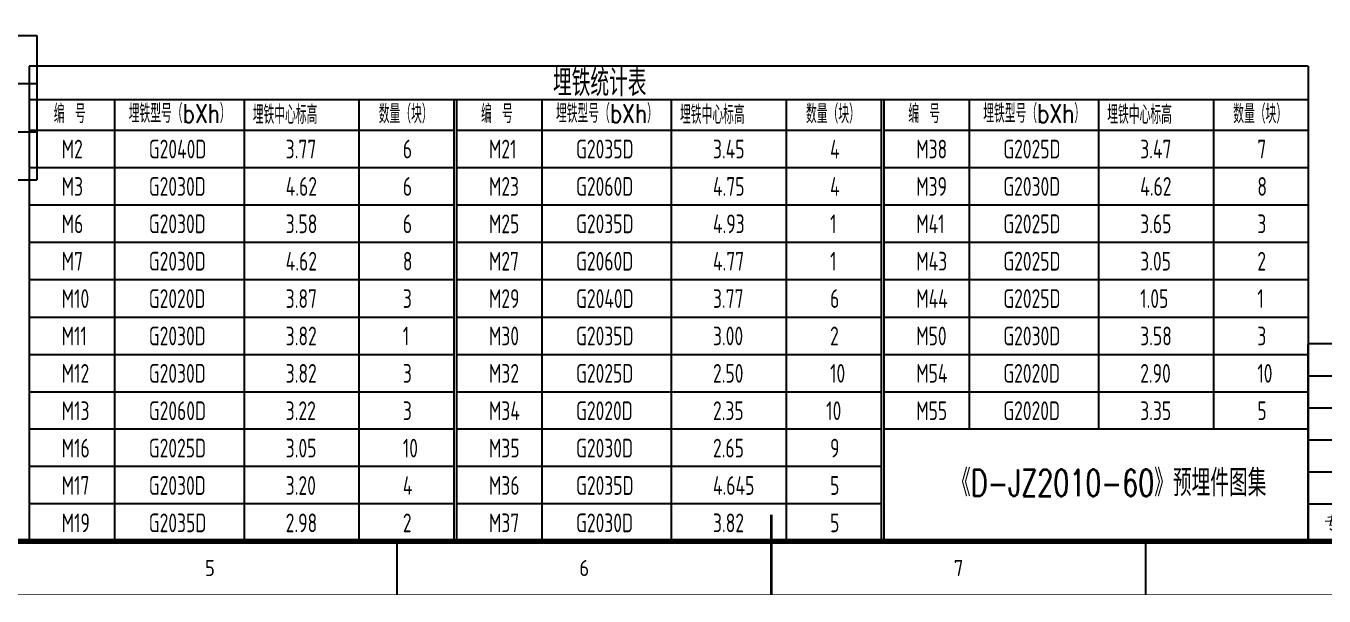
# Model space of a CAD drawing. Extents: x 93518 to 937116, y -359949 to 58022.
# Drawn here: x 712886 to 737186, y -122600 to -111924 of the extents above; entities that cross this region are included whole.
import ezdxf
from ezdxf.enums import TextEntityAlignment as Align

# ---------------------------------------------------------------- set-up
doc = ezdxf.new("R2010")
doc.units = 0
doc.header["$LTSCALE"] = 1000
doc.header["$MEASUREMENT"] = 0
doc.layers.get('0').update_dxf_attribs({"color": 8, "linetype": 'CONTINUOUS'})
for name, color, linetype in [('-人员定位标注', 4, 'CONTINUOUS'), ('HQ2', 8, 'CONTINUOUS'), ('PUB_TEXT', 8, 'CONTINUOUS'), ('埋铁', 8, 'CONTINUOUS')]:
    doc.layers.add(name, color=color, linetype=linetype)
doc.styles.add('_TCH_DIM', font='simplex.shx', dxfattribs={"bigfont": 'gbcbig.shx'})
doc.styles.add('HZ2', font='geditxt.shx', dxfattribs={"width": 0.7, "bigfont": 'hztxt1.shx'})
doc.styles.get("Standard").update_dxf_attribs({"font": 'GBENOR', "bigfont": 'GBCBIG'})

# ---------------------------------------------------------------- blocks, each defined once
blk = doc.blocks.new('GEDI_WK_A1')
at = {"color": 3}
for p, q in [((350.42, 0), (350.42, 10)), ((420.5, 0), (420.5, 10)), ((490.58, 0), (490.58, 10))]:
    blk.add_line(p, q, dxfattribs=at)
for points, const_width in [([(0, 0), (841, 0), (841, 594), (0, 594)], 0.1), ([(25, 10), (831, 10), (831, 584), (25, 584)], 1)]:
    blk.add_lwpolyline(points, close=True, dxfattribs=dict(at, const_width=const_width))
at = {"color": 3, "const_width": 0.5}
blk.add_lwpolyline([(420.5, 0), (420.5, 15)], dxfattribs=at)
at = {"color": 3}
for s, p in [('5', (315.38, 5)), ('6', (385.46, 5)), ('7', (455.54, 5))]:
    blk.add_text(s, height=3, dxfattribs=at).set_placement(p, align=Align.MIDDLE)
blk = doc.blocks.new('GEDI_HQ2_2012')
at = {"layer": 'HQ2', "color": 2}
for p, q in [((0, 37), (-65, 37)), ((-65, 0), (-65, 37)), ((-50, 0), (-50, 37)), ((-35, 0), (-35, 37)), ((-15, 0), (-15, 37)), ((0, 0), (0, 37)), ((-65, 31), (0, 31)), ((-65, 25), (0, 25)), ((-65, 19), (0, 19)), ((-65, 13), (0, 13)), ((-65, 7), (0, 7)), ((0, 0), (0, 7)), ((-65, 0), (0, 0))]:
    blk.add_line(p, q, dxfattribs=at)
at = {"layer": 'HQ2', "color": 7, "lineweight": 0}
for points in [[(-60.48, 5.59), (-60.45, 5.32), (-60.68, 4.06), (-60.94, 2.94), (-61, 3), (-59.61, 3.24), (-59.64, 3.34), (-60.33, 1.98)], [(-54.89, 5.32), (-54.83, 5.02), (-54.83, 1.71)], [(-54.16, 5.56), (-54.1, 5.29), (-54.16, 1.74)], [(-46.04, 5.53), (-46.04, 5.36), (-46.48, 3), (-46.3, 2.9), (-46.1, 2.73), (-45.92, 2.59), (-45.78, 2.42), (-45.7, 2.25)], [(-45.12, 4.88), (-45.12, 4.64), (-45.26, 3.99), (-45.4, 3.58), (-45.58, 3.21)], [(-44.71, 5.53), (-44.68, 5.32), (-44.74, 1.88)], [(-39.56, 4.64), (-39.47, 4.61), (-38.17, 4.84), (-38.25, 4.91), (-38.49, 4.57), (-38.74, 4.2), (-39.01, 3.89), (-39.3, 3.58), (-39.62, 3.27), (-39.96, 2.97), (-40.34, 2.69), (-40.4, 2.66), (-40.63, 2.52), (-40.86, 2.36)], [(-39.15, 5.7), (-39.18, 5.46), (-39.53, 4.91), (-39.73, 4.57), (-39.96, 4.26), (-40.25, 3.92), (-40.54, 3.69)], [(-28.5, 5.49), (-28.53, 5.26), (-28.76, 4.74), (-28.96, 4.33), (-29.2, 3.99)], [(-28.73, 4.81), (-27.89, 4.91)], [(-27.43, 5.49), (-27.4, 5.32), (-27.75, 4.37)], [(-27.6, 4.71), (-26.56, 4.88)], [(-22.07, 4.64), (-21.98, 4.61), (-20.68, 4.84), (-20.76, 4.91), (-20.99, 4.57), (-21.26, 4.2), (-21.52, 3.89), (-21.81, 3.58), (-22.12, 3.27), (-22.47, 2.97), (-22.85, 2.69), (-22.91, 2.66), (-23.14, 2.52), (-23.37, 2.36)], [(-21.66, 5.7), (-21.69, 5.46), (-22.04, 4.91), (-22.24, 4.57), (-22.47, 4.26), (-22.76, 3.92), (-23.05, 3.69)], [(-11.41, 5.19), (-11.35, 4.84), (-11.32, 4.09), (-11.29, 3.31), (-11.29, 3.21), (-11.29, 2.66), (-11.29, 1.94), (-11.29, 2.18), (-10.17, 2.39), (-9.93, 2.15), (-9.87, 2.46), (-9.87, 2.87), (-9.84, 3.65), (-9.82, 4.47), (-9.82, 5.15), (-9.79, 5.05), (-11.32, 4.81)], [(-5.62, 5.49), (-5.56, 5.29), (-5.56, 2.73)], [(-4.8, 5.7), (-4.75, 5.49), (-4.83, 2.83)], [(-4.14, 5.22), (-4.05, 4.84), (-4.05, 4.09), (-4.08, 3.27), (-4.14, 2.76), (-4.28, 2.22), (-4.46, 1.88), (-4.78, 1.37)], [(-4.05, 4.81), (-3.18, 4.98), (-3.27, 5.08), (-3.27, 4.03), (-3.27, 3.96), (-3.24, 2.42), (-3.27, 1.84), (-3.3, 1.5), (-3.33, 1.4), (-3.76, 1.84), (-3.36, 1.54)], [(-61.84, 3.75), (-58.95, 3.96), (-59.09, 3.99), (-59.26, 3.96)], [(-61.32, 4.51), (-59.5, 4.74), (-59.61, 4.74), (-59.81, 4.67)], [(-55.7, 4.3), (-55.3, 3.17), (-55.24, 2.8)], [(-53.24, 4.44), (-53.3, 3.99), (-53.67, 3.34), (-54.13, 2.66)], [(-45.7, 4.4), (-45.7, 4.26), (-45.81, 3.69), (-45.9, 3.24), (-45.95, 2.94), (-46.07, 2.69), (-46.25, 2.39), (-46.42, 2.12), (-46.62, 1.84), (-46.85, 1.57)], [(-46.82, 3.96), (-45.72, 4.09)], [(-45.29, 3), (-44.07, 3.17), (-44.22, 3.17), (-44.36, 3.11)], [(-45.17, 3.96), (-44.02, 4.06), (-44.1, 4.09), (-44.27, 4.06)], [(-39.88, 4.26), (-39.82, 4.23), (-39.5, 3.92), (-39.47, 3.75), (-39.59, 3.99)], [(-39.73, 3.04), (-39.67, 2.94), (-39.62, 2.08), (-39.59, 1.98), (-39.59, 1.37), (-39.62, 1.64), (-39.62, 1.74), (-38.19, 1.91), (-38.22, 1.91), (-38.37, 1.91), (-38.22, 3.17), (-38.17, 3.11), (-38.25, 3.07), (-39.64, 2.87)], [(-27.95, 4.37), (-27.98, 4.2), (-28.44, 3.58), (-28.47, 3.51), (-28.7, 3.21), (-29.11, 2.83), (-29.31, 2.66), (-29.51, 2.49)], [(-28.62, 2.66), (-28.47, 2.22), (-28.47, 2.01), (-28.5, 2.29)], [(-28.53, 4.78), (-28.33, 4.26)], [(-27.57, 3.27), (-28.5, 3.14)], [(-28.07, 2.94), (-27.95, 2.42), (-28.01, 2.15), (-28.01, 2.52)], [(-28.01, 4.13), (-26.85, 2.83), (-26.38, 2.83), (-26.85, 2.87), (-27.08, 3.11)], [(-27.34, 2.9), (-27.34, 2.66), (-27.69, 1.71)], [(-27.28, 4.67), (-27.02, 4.13)], [(-22.39, 4.26), (-22.33, 4.23), (-22.01, 3.92), (-21.98, 3.75), (-22.1, 3.99)], [(-22.24, 3.04), (-22.18, 2.94), (-22.12, 2.08), (-22.1, 1.98), (-22.1, 1.37), (-22.12, 1.64), (-22.12, 1.74), (-20.71, 1.91), (-20.74, 1.91), (-20.88, 1.91), (-20.74, 3.17), (-20.68, 3.11), (-20.76, 3.07), (-22.15, 2.87)], [(-11.29, 3.58), (-10.17, 3.79), (-10.28, 3.82), (-10.54, 3.69)], [(-6.17, 2.63), (-4.37, 2.9), (-4.46, 2.94), (-4.57, 2.83)], [(-6.08, 4.57), (-4.37, 4.78)], [(-5.53, 3.99), (-5.01, 4.09)], [(-5.5, 3.41), (-5.04, 3.51)], [(-5.04, 2.52), (-4.72, 2.12), (-4.72, 1.94), (-4.83, 2.25)], [(-4.08, 3.07), (-4.02, 3.07), (-3.56, 3.17)], [(-4.02, 3.96), (-3.53, 4.06)], [(-60.97, 2.42), (-60.62, 2.15), (-60.39, 1.98), (-60.13, 1.81), (-59.99, 1.67), (-59.9, 1.5)], [(-56.1, 1.64), (-52.83, 1.81), (-52.98, 1.84), (-53.3, 1.77)], [(-45.75, 1.81), (-43.72, 1.91), (-43.93, 1.94), (-44.27, 1.88)], [(-28.99, 1.61), (-26.79, 1.77), (-26.93, 1.77), (-27.25, 1.74)], [(-5.5, 2.42), (-5.53, 2.25), (-5.76, 1.91), (-5.97, 1.67), (-6.17, 1.5)]]:
    blk.add_lwpolyline(points, dxfattribs=at)
blk.add_text('112233', height=0.0001).set_placement((-22.1, 1.74))

msp = doc.modelspace()

# ---------------------------------------------------------------- linework, layer by layer
at = {"layer": '-人员定位标注'}
for p, q in [((694471.6, -112104.3), (713092.1, -112104.3)), ((713092.1, -112104.3), (713092.1, -114804.3)), ((694471.6, -113004.3), (713092.1, -113004.3)), ((694471.6, -113904.3), (713092.1, -113904.3)), ((694471.6, -114804.3), (713092.1, -114804.3))]:
    msp.add_line(p, q, dxfattribs=at)
at = {"layer": '埋铁', "color": 2}
for p, q in [((712947.1, -112674.9), (712947.1, -121574.9)), ((736891.4, -112674.9), (712947.1, -112674.9)), ((736891.4, -112674.9), (736891.4, -121574.9)), ((712947.1, -113301.9), (736891.4, -113301.9)), ((714545.7, -113301.9), (714545.7, -121574.9)), ((716968.5, -113301.9), (716968.5, -121574.9)), ((719117.5, -113301.9), (719117.5, -121574.9)), ((720895.2, -113301.9), (720895.2, -121574.9)), ((720945.2, -113301.9), (720945.2, -121574.9)), ((722543.8, -113301.9), (722543.8, -121574.9)), ((724966.7, -113301.9), (724966.7, -121574.9)), ((727115.6, -113301.9), (727115.6, -121574.9)), ((728893.3, -113301.9), (728893.3, -121574.9)), ((728943.3, -113301.9), (728943.3, -121574.9)), ((730541.9, -113301.9), (730541.9, -119474.9)), ((732964.8, -113301.9), (732964.8, -119474.9)), ((735113.7, -113301.9), (735113.7, -119474.9)), ((712947.1, -113874.9), (720895.2, -113874.9)), ((720945.2, -113874.9), (728893.3, -113874.9)), ((720945.2, -113874.9), (720945.2, -121574.9)), ((720945.2, -113874.9), (728893.3, -113874.9)), ((728943.3, -113874.9), (736891.4, -113874.9)), ((728943.3, -113874.9), (736891.4, -113874.9)), ((728943.3, -113874.9), (728943.3, -121574.9)), ((712947.1, -114574.9), (720895.2, -114574.9)), ((720945.2, -114574.9), (728893.3, -114574.9)), ((728943.3, -114574.9), (736891.4, -114574.9)), ((712947.1, -115274.9), (720895.2, -115274.9)), ((720945.2, -115274.9), (728893.3, -115274.9)), ((728943.3, -115274.9), (736891.4, -115274.9)), ((712947.1, -115974.9), (720895.2, -115974.9)), ((720945.2, -115974.9), (728893.3, -115974.9)), ((728943.3, -115974.9), (736891.4, -115974.9)), ((712947.1, -116674.9), (720895.2, -116674.9)), ((720945.2, -116674.9), (728893.3, -116674.9)), ((728943.3, -116674.9), (736891.4, -116674.9)), ((712947.1, -117374.9), (720895.2, -117374.9)), ((720945.2, -117374.9), (728893.3, -117374.9)), ((728943.3, -117374.9), (736891.4, -117374.9)), ((712947.1, -118074.9), (720895.2, -118074.9)), ((720945.2, -118074.9), (728893.3, -118074.9)), ((728943.3, -118074.9), (736891.4, -118074.9)), ((712947.1, -118774.9), (720895.2, -118774.9)), ((720945.2, -118774.9), (728893.3, -118774.9)), ((728943.3, -118774.9), (736891.4, -118774.9)), ((720895.2, -119474.9), (712947.1, -119474.9)), ((728893.3, -119474.9), (720945.2, -119474.9)), ((736891.4, -119474.9), (728943.3, -119474.9)), ((720895.2, -120174.9), (712947.1, -120174.9)), ((728893.3, -120174.9), (720945.2, -120174.9)), ((720895.2, -120874.9), (712947.1, -120874.9)), ((728893.3, -120874.9), (720945.2, -120874.9)), ((736891.4, -121574.9), (712947.1, -121574.9))]:
    msp.add_line(p, q, dxfattribs=at)

# ---------------------------------------------------------------- block references
at = {"xscale": 100, "yscale": 100, "zscale": 100}
for name, p in [('GEDI_WK_A1', (684791.4, -122574.9)), ('GEDI_HQ2_2012', (743391.4, -121574.9))]:
    msp.add_blockref(name, p, dxfattribs=at)

# ---------------------------------------------------------------- texts
at = {"layer": 'PUB_TEXT', "style": '_TCH_DIM', "width": 0.8}
for s, p in [('编 号', (713407.7, -113745)), ('埋铁型号（bXh）', (714810.3, -113738.5)), ('埋铁中心标高', (717131.7, -113760.5)), ('数量（块）', (719490.4, -113747.8)), ('编 号', (721405.8, -113745)), ('埋铁型号（bXh）', (722808.4, -113738.5)), ('埋铁中心标高', (725129.8, -113760.5)), ('数量（块）', (727488.5, -113747.8)), ('编 号', (729403.9, -113745)), ('埋铁型号（bXh）', (730806.5, -113738.5)), ('埋铁中心标高', (733127.9, -113760.5)), ('数量（块）', (735486.6, -113747.8))]:
    msp.add_text(s, height=350, dxfattribs=at).set_placement(p)
at = {"layer": 'PUB_TEXT', "width": 0.8}
for s, p in [('M2', (713554.5, -114404.8)), ('G2040D', (715185.8, -114404.8)), ('3.77', (717748.6, -114404.8)), ('6', (719941.4, -114404.8)), ('M21', (721552.7, -114404.8)), ('G2035D', (723183.9, -114404.8)), ('3.45', (725746.8, -114404.8)), ('4', (727939.5, -114404.8)), ('M38', (729550.8, -114404.8)), ('G2025D', (731182, -114404.8)), ('3.47', (733744.9, -114404.8)), ('7', (735937.6, -114404.8)), ('M3', (713554.5, -115104.8)), ('G2030D', (715185.8, -115104.8)), ('4.62', (717748.6, -115104.8)), ('6', (719941.4, -115104.8)), ('M23', (721552.7, -115104.8)), ('G2060D', (723183.9, -115104.8)), ('4.75', (725746.8, -115104.8)), ('4', (727939.5, -115104.8)), ('M39', (729550.8, -115104.8)), ('G2030D', (731182, -115104.8)), ('4.62', (733744.9, -115104.8)), ('8', (735937.6, -115104.8)), ('M6', (713554.5, -115804.8)), ('G2030D', (715185.8, -115804.8)), ('3.58', (717748.6, -115804.8)), ('6', (719941.4, -115804.8)), ('M25', (721552.7, -115804.8)), ('G2035D', (723183.9, -115804.8)), ('4.93', (725746.8, -115804.8)), ('1', (727939.5, -115804.8)), ('M41', (729550.8, -115804.8)), ('G2025D', (731182, -115804.8)), ('3.65', (733744.9, -115804.8)), ('3', (735937.6, -115804.8)), ('M7', (713554.5, -116504.8)), ('G2030D', (715185.8, -116504.8)), ('4.62', (717748.6, -116504.8)), ('8', (719941.4, -116504.8)), ('M27', (721552.7, -116504.8)), ('G2060D', (723183.9, -116504.8)), ('4.77', (725746.8, -116504.8)), ('1', (727939.5, -116504.8)), ('M43', (729550.8, -116504.8)), ('G2025D', (731182, -116504.8)), ('3.05', (733744.9, -116504.8)), ('2', (735937.6, -116504.8)), ('M10', (713554.5, -117204.8)), ('G2020D', (715185.8, -117204.8)), ('3.87', (717748.6, -117204.8)), ('3', (719941.4, -117204.8)), ('M29', (721552.7, -117204.8)), ('G2040D', (723183.9, -117204.8)), ('3.77', (725746.8, -117204.8)), ('6', (727939.5, -117204.8)), ('M44', (729550.8, -117204.8)), ('G2025D', (731182, -117204.8)), ('1.05', (733744.9, -117204.8)), ('1', (735937.6, -117204.8)), ('M11', (713554.5, -117904.8)), ('G2030D', (715185.8, -117904.8)), ('3.82', (717748.6, -117904.8)), ('1', (719941.4, -117904.8)), ('M30', (721552.7, -117904.8)), ('G2035D', (723183.9, -117904.8)), ('3.00', (725746.8, -117904.8)), ('2', (727939.5, -117904.8)), ('M50', (729550.8, -117904.8)), ('G2030D', (731182, -117904.8)), ('3.58', (733744.9, -117904.8)), ('3', (735937.6, -117904.8)), ('M12', (713554.5, -118604.8)), ('G2030D', (715185.8, -118604.8)), ('3.82', (717748.6, -118604.8)), ('3', (719941.4, -118604.8)), ('M32', (721552.7, -118604.8)), ('G2025D', (723183.9, -118604.8)), ('2.50', (725746.8, -118604.8)), ('10', (727939.5, -118604.8)), ('M54', (729550.8, -118604.8)), ('G2020D', (731182, -118604.8)), ('2.90', (733744.9, -118604.8)), ('10', (735937.6, -118604.8)), ('M13', (713554.5, -119304.8)), ('G2060D', (715185.8, -119304.8)), ('3.22', (717748.6, -119304.8)), ('3', (719941.4, -119304.8)), ('M34', (721552.7, -119304.8)), ('G2020D', (723183.9, -119304.8)), ('2.35', (725746.8, -119304.8)), ('10', (727866.9, -119304.8)), ('M55', (729550.8, -119304.8)), ('G2020D', (731182, -119304.8)), ('3.35', (733744.9, -119304.8)), ('5', (735937.6, -119304.8)), ('M16', (713554.5, -120004.8)), ('G2025D', (715185.8, -120004.8)), ('3.05', (717748.6, -120004.8)), ('10', (719941.4, -120004.8)), ('M35', (721552.7, -120004.8)), ('G2030D', (723183.9, -120004.8)), ('2.65', (725746.8, -120004.8)), ('9', (727939.5, -120004.8)), ('M17', (713554.5, -120704.8)), ('G2030D', (715185.8, -120704.8)), ('3.20', (717748.6, -120704.8)), ('4', (719941.4, -120704.8)), ('M36', (721552.7, -120704.8)), ('G2035D', (723183.9, -120704.8)), ('4.645', (725746.8, -120704.8)), ('5', (727939.5, -120704.8)), ('M19', (713554.5, -121404.8)), ('G2035D', (715185.8, -121404.8)), ('2.98', (717748.6, -121404.8)), ('2', (719941.4, -121404.8)), ('M37', (721552.7, -121404.8)), ('G2030D', (723183.9, -121404.8)), ('3.82', (725746.8, -121404.8)), ('5', (727939.5, -121404.8))]:
    msp.add_text(s, height=350, dxfattribs=at).set_placement(p)
at = {"layer": '埋铁', "color": 0, "style": 'HZ2', "width": 0.7}
for s, p in [('埋铁统计表', (722752.1, -113239.3)), ('《D-JZ2010-60》预埋件图集', (730222, -120730.8))]:
    msp.add_text(s, height=500, dxfattribs=at).set_placement(p)

doc.saveas('drawing.dxf')
